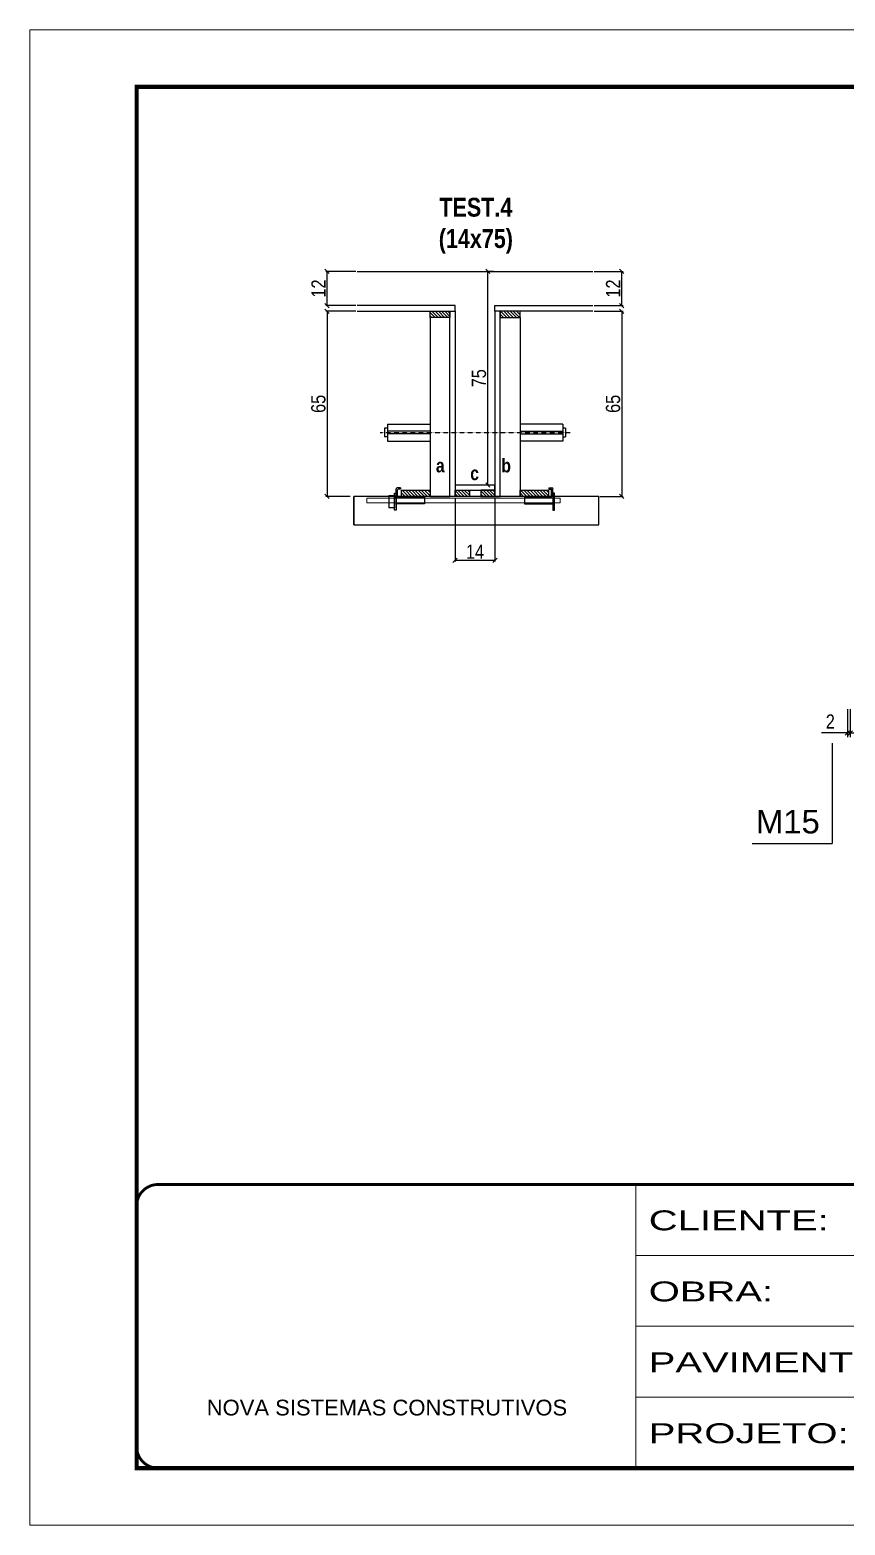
# Model space of a CAD drawing. Extents: x 3330 to 22105, y 1197 to 30204.
# Drawn here: x 4928 to 5501, y 24169 to 25219 of the extents above; entities that cross this region are included whole.
import ezdxf

# ---------------------------------------------------------------- set-up
doc = ezdxf.new("R2010")
doc.units = 0
for name, pattern in [('CONTINUO', [0]), ('DASHED', [0.75, 0.5, -0.25]), ('HIDDEN', [0.375, 0.25, -0.125])]:
    doc.linetypes.add(name, pattern=pattern)
for name, color, linetype in [('barrote', 251, 'Continuous'), ('COTA', 241, 'Continuous'), ('detalhes', 4, 'Continuous'), ('NOMENCLATURA', 7, 'Continuous'), ('Painéis', 200, 'Continuous'), ('presilha', 1, 'Continuous'), ('SARR_2.2x10', 60, 'Continuous'), ('SARR_2.2x7', 40, 'Continuous'), ('SARR_3.5x7', 81, 'Continuous'), ('TENSOR', 3, 'Continuous')]:
    doc.layers.add(name, color=color, linetype=linetype)
for name, color, linetype, lineweight in [('CONCRETO', 251, 'Continuous', 25), ('Folhas', 255, 'Continuous', 9), ('SARRAFO DE PRESSAO', 251, 'DASHED', 9), ('SCO-___-LAJ', 2, 'Continuous', 0)]:
    doc.layers.add(name, color=color, linetype=linetype, lineweight=lineweight)
doc.styles.add('ARIAL', font='arial.ttf')
doc.styles.add('COTA TECNICA', font='techl___.ttf', dxfattribs={"height": 10})
doc.styles.add('COTA TECNICA 2X', font='techl___.ttf', dxfattribs={"height": 10})
doc.styles.get("Standard").update_dxf_attribs({"font": 'arial.ttf'})
doc.styles.add('TECNICA', font='techb___.ttf', dxfattribs={"height": 10})
doc.styles.add('Tecnologia', font='')
doc.styles.get('Tecnologia').set_extended_font_data('Forgotten Futurist')
doc.dimstyles.new('PAINEL', dxfattribs={"dimtxt": 10, "dimasz": 3, "dimexe": 3, "dimexo": 3, "dimgap": 3, "dimtad": 1, "dimdec": 1, "dimzin": 12, "dimdsep": 46, "dimtxsty": 'COTA TECNICA', "dimblk1": 'OBLIQUE', "dimblk2": 'OBLIQUE', "dimsah": 1, "dimcen": 0.9, "dimclrd": 4, "dimclre": 4, "dimclrt": 240, "dimadec": 1, "dimazin": 3, "dimtfac": 1, "dimtdec": 1, "dimtmove": 0, "dimatfit": 3, "dimfxl": 1, "dimtolj": 1, "dimtzin": 12, "dimarcsym": 0})
doc.dimstyles.new('SECAO', dxfattribs={"dimscale": 0.333333, "dimtxt": 5, "dimasz": 9, "dimexe": 3, "dimexo": 3, "dimgap": 3, "dimtad": 1, "dimdec": 1, "dimlfac": 0.5, "dimzin": 12, "dimdsep": 46, "dimtxsty": 'COTA TECNICA 2X', "dimblk1": 'OBLIQUE', "dimblk2": 'OBLIQUE', "dimsah": 1, "dimcen": 0.9, "dimclrd": 4, "dimclre": 4, "dimclrt": 240, "dimadec": 1, "dimazin": 3, "dimtfac": 1, "dimtdec": 1, "dimtmove": 0, "dimatfit": 3, "dimfxl": 1, "dimtolj": 1, "dimtzin": 12, "dimarcsym": 0})

# ---------------------------------------------------------------- blocks, each defined once
blk = doc.blocks.new('9999999999')
at = {"color": 30, "linetype": 'CONTINUO'}
for p, q in [((98564.6, 34230.2), (98564.6, 34429.4)), ((98564.6, 34379.6), (99584, 34379.6)), ((98564.6, 34329.8), (99488, 34329.8)), ((98564.6, 34280), (99488, 34280))]:
    blk.add_line(p, q, dxfattribs=at)
at = {"color": 30, "linetype": 'CONTINUO', "const_width": 2}
blk.add_lwpolyline([(99584, 34230.2), (99584, 34414.4, 0.414214), (99569, 34429.4), (98229, 34429.4, 0.414214), (98214, 34414.4), (98214, 34245.2, 0.414214), (98229, 34230.2), (99584, 34230.2)], format="xyb", dxfattribs=at)
at = {"layer": 'Folhas'}
blk.add_lwpolyline([(98139, 34190.2), (99624, 34190.2), (99624, 35240.2), (98139, 35240.2)], close=True, dxfattribs=at)
at = {"layer": 'Folhas', "color": 30, "const_width": 3}
blk.add_lwpolyline([(98214, 34230.2), (99584, 34230.2), (99584, 35200.2), (98214, 35200.2)], close=True, dxfattribs=at)
at = {"color": 7, "linetype": 'Continuous', "ltscale": 5, "style": 'ARIAL'}
blk.add_text('NOVA SISTEMAS CONSTRUTIVOS', height=11.059, dxfattribs=at).set_placement((98263.2, 34267.2))
at = {"layer": 'Folhas', "color": 7, "style": 'Tecnologia', "width": 1.5}
for s, p in [('CLIENTE:', (98573.7, 34397.2)), ('OBRA:', (98573.7, 34347.3)), ('PAVIMENTO:', (98573.7, 34297.5)), ('PROJETO:', (98573.7, 34247.7))]:
    blk.add_text(s, height=14, dxfattribs=at).set_placement(p)
blk = doc.blocks.new('PRESILHA METÁLICA 1')
at = {"layer": 'presilha'}
for p, q in [((7.5, 10.6), (7.5, 19.9)), ((12, 21), (8.6, 21)), ((9, 11.6), (9, 18.9)), ((12, 19.5), (9.6, 19.5)), ((12, 21), (12, 19.5)), ((0, 13), (6, 13)), ((0, 13), (0, 0)), ((6, 0), (0, 0)), ((6, 15.5), (7.5, 15.5)), ((6, -2.5), (6, 15.5)), ((6, 13), (6, 0)), ((7.5, 15.5), (7.5, -2.5)), ((37.5, 4.1), (7.5, 4.1)), ((37.5, 11), (9.6, 11)), ((37.5, 11), (37.5, 4.1)), ((7.5, -2.5), (6, -2.5))]:
    blk.add_line(p, q, dxfattribs=at)
for centre, radius, start, end in [((8.6, 19.9), 1.14, 90, 180), ((9.6, 18.9), 0.57, 90, 180), ((9.6, 11.6), 0.57, 180, 270)]:
    blk.add_arc(centre, radius, start, end, dxfattribs=at)
blk = doc.blocks.new('PRESILHA METÁLICA 2')
at = {"layer": 'presilha'}
for p, q in [((-5.2, 23.5), (-5.2, 22)), ((-5.2, 23.5), (-1.9, 23.5)), ((-5.2, 22), (-2.8, 22)), ((-2.2, 14.1), (-2.2, 21.4)), ((0.8, 18), (-0.8, 18)), ((-0.8, 18), (-0.8, 0)), ((-0.8, 14.6), (-0.8, 22.4)), ((0.8, 0), (0.8, 18)), ((-30.8, 13.5), (-30.8, 6.6)), ((-30.8, 13.5), (-2.8, 13.5)), ((-30.8, 6.6), (-0.8, 6.6)), ((-0.8, 0), (0.8, 0))]:
    blk.add_line(p, q, dxfattribs=at)
for centre, radius, start, end in [((-2.8, 21.4), 0.57, 0, 90), ((-1.9, 22.4), 1.14, 0, 90), ((-2.8, 14.1), 0.57, 270, 0)]:
    blk.add_arc(centre, radius, start, end, dxfattribs=at)
blk = doc.blocks.new('_Oblique')
at = {"color": 0, "linetype": 'ByBlock', "lineweight": -2}
blk.add_line((-0.5, -0.5), (0.5, 0.5), dxfattribs=at)
blk = doc.blocks.new('*D3300')
at = {"layer": 'COTA', "color": 4, "lineweight": -2, "transparency": 16777216}
for p, q in [((5324.6, 25021.2), (5345, 25021.2)), ((5344, 25021.2), (5344, 24891.2)), ((5328.7, 24891.2), (5345, 24891.2))]:
    blk.add_line(p, q, dxfattribs=at)
at = {"layer": 'Defpoints', "color": 0, "transparency": 16777216}
for p in [(5323.6, 25021.2), (5327.7, 24891.2), (5344, 24891.2)]:
    blk.add_point(p, dxfattribs=at)
at = {"layer": 'COTA', "color": 4, "lineweight": -2, "transparency": 16777216, "xscale": 3, "yscale": 3, "zscale": 3}
for p, rotation in [((5344, 25021.2), 90), ((5344, 24891.2), 270)]:
    blk.add_blockref('_Oblique', p, dxfattribs=dict(at, rotation=rotation))
at = {"layer": 'COTA', "color": 240, "transparency": 16777216, "insert": (5337.9, 24956.2), "char_height": 10, "attachment_point": 5, "rotation": 90, "style": 'COTA TECNICA 2X'}
blk.add_mtext('\\A1;65', dxfattribs=at)
blk = doc.blocks.new('*D3301')
at = {"layer": 'COTA', "color": 4, "lineweight": -2, "transparency": 16777216}
for p, q in [((5324.6, 25049.2), (5345, 25049.2)), ((5344, 25025.2), (5344, 25049.2)), ((5324.6, 25025.2), (5345, 25025.2))]:
    blk.add_line(p, q, dxfattribs=at)
at = {"layer": 'Defpoints', "color": 0, "transparency": 16777216}
for p in [(5323.6, 25049.2), (5344, 25049.2), (5323.6, 25025.2)]:
    blk.add_point(p, dxfattribs=at)
at = {"layer": 'COTA', "color": 4, "lineweight": -2, "transparency": 16777216, "xscale": 3, "yscale": 3, "zscale": 3}
for p, rotation in [((5344, 25049.2), 90), ((5344, 25025.2), 270)]:
    blk.add_blockref('_Oblique', p, dxfattribs=dict(at, rotation=rotation))
at = {"layer": 'COTA', "color": 240, "transparency": 16777216, "insert": (5337.9, 25037.2), "char_height": 10, "attachment_point": 5, "rotation": 90, "style": 'COTA TECNICA 2X'}
blk.add_mtext('\\A1;12', dxfattribs=at)
blk = doc.blocks.new('*D3302')
at = {"layer": 'COTA', "color": 4, "lineweight": -2, "transparency": 16777216}
for p, q in [((5157.2, 25021.2), (5136, 25021.2)), ((5137, 25021.2), (5137, 24891.2)), ((5153.1, 24891.2), (5136, 24891.2))]:
    blk.add_line(p, q, dxfattribs=at)
at = {"layer": 'Defpoints', "color": 0, "transparency": 16777216}
for p in [(5158.2, 25021.2), (5137, 24891.2), (5154.1, 24891.2)]:
    blk.add_point(p, dxfattribs=at)
at = {"layer": 'COTA', "color": 4, "lineweight": -2, "transparency": 16777216, "xscale": 3, "yscale": 3, "zscale": 3}
for p, rotation in [((5137, 25021.2), 90), ((5137, 24891.2), 270)]:
    blk.add_blockref('_Oblique', p, dxfattribs=dict(at, rotation=rotation))
at = {"layer": 'COTA', "color": 240, "transparency": 16777216, "insert": (5130.9, 24956.2), "char_height": 10, "attachment_point": 5, "rotation": 90, "style": 'COTA TECNICA 2X'}
blk.add_mtext('\\A1;65', dxfattribs=at)
blk = doc.blocks.new('*D3303')
at = {"layer": 'COTA', "color": 4, "lineweight": -2, "transparency": 16777216}
for p, q in [((5253.9, 25049.2), (5248.9, 25049.2)), ((5249.9, 24899.2), (5249.9, 25049.2)), ((5253.9, 24899.2), (5248.9, 24899.2))]:
    blk.add_line(p, q, dxfattribs=at)
at = {"layer": 'Defpoints', "color": 0, "transparency": 16777216}
for p in [(5249.9, 25049.2), (5254.9, 25049.2), (5254.9, 24899.2)]:
    blk.add_point(p, dxfattribs=at)
at = {"layer": 'COTA', "color": 4, "lineweight": -2, "transparency": 16777216, "xscale": 3, "yscale": 3, "zscale": 3}
for p, rotation in [((5249.9, 25049.2), 90), ((5249.9, 24899.2), 270)]:
    blk.add_blockref('_Oblique', p, dxfattribs=dict(at, rotation=rotation))
at = {"layer": 'COTA', "color": 240, "transparency": 16777216, "insert": (5243.7, 24974.2), "char_height": 10, "attachment_point": 5, "rotation": 90, "style": 'COTA TECNICA 2X'}
blk.add_mtext('\\A1;75', dxfattribs=at)
blk = doc.blocks.new('*D3304')
at = {"layer": 'COTA', "color": 4, "lineweight": -2, "transparency": 16777216}
for p, q in [((5157.2, 25049.2), (5136, 25049.2)), ((5137, 25025.2), (5137, 25049.2)), ((5157.2, 25025.2), (5136, 25025.2))]:
    blk.add_line(p, q, dxfattribs=at)
at = {"layer": 'Defpoints', "color": 0, "transparency": 16777216}
for p in [(5137, 25049.2), (5158.2, 25049.2), (5158.2, 25025.2)]:
    blk.add_point(p, dxfattribs=at)
at = {"layer": 'COTA', "color": 4, "lineweight": -2, "transparency": 16777216, "xscale": 3, "yscale": 3, "zscale": 3}
for p, rotation in [((5137, 25049.2), 90), ((5137, 25025.2), 270)]:
    blk.add_blockref('_Oblique', p, dxfattribs=dict(at, rotation=rotation))
at = {"layer": 'COTA', "color": 240, "transparency": 16777216, "insert": (5131, 25037.2), "char_height": 10, "attachment_point": 5, "rotation": 90, "style": 'COTA TECNICA 2X'}
blk.add_mtext('\\A1;12', dxfattribs=at)
blk = doc.blocks.new('*D3305')
at = {"layer": 'COTA', "color": 4, "lineweight": -2, "transparency": 16777216}
for p, q in [((5226.9, 24890.2), (5226.9, 24845.4)), ((5254.9, 24890.2), (5254.9, 24845.4)), ((5226.9, 24846.4), (5254.9, 24846.4))]:
    blk.add_line(p, q, dxfattribs=at)
at = {"layer": 'Defpoints', "color": 0, "transparency": 16777216}
for p in [(5226.9, 24891.2), (5254.9, 24891.2), (5254.9, 24846.4)]:
    blk.add_point(p, dxfattribs=at)
at = {"layer": 'COTA', "color": 4, "lineweight": -2, "transparency": 16777216, "xscale": 3, "yscale": 3, "zscale": 3, "rotation": 180}
blk.add_blockref('_Oblique', (5226.9, 24846.4), dxfattribs=at)
at = {"layer": 'COTA', "color": 4, "lineweight": -2, "transparency": 16777216, "xscale": 3, "yscale": 3, "zscale": 3}
blk.add_blockref('_Oblique', (5254.9, 24846.4), dxfattribs=at)
at = {"layer": 'COTA', "color": 240, "transparency": 16777216, "insert": (5240.9, 24852.4), "char_height": 10, "attachment_point": 5, "style": 'COTA TECNICA 2X'}
blk.add_mtext('\\A1;14', dxfattribs=at)
blk = doc.blocks.new('*D3317')
at = {"layer": 'COTA', "color": 4, "linetype": 'ByBlock', "lineweight": -2, "transparency": 16777216}
for p, q in [((5502.5, 24741.8), (5502.5, 24722.1)), ((5504.5, 24741.8), (5504.5, 24722.1)), ((5502.5, 24725.1), (5484.4, 24725.1)), ((5504.5, 24725.1), (5502.5, 24725.1)), ((5504.5, 24725.1), (5507.5, 24725.1))]:
    blk.add_line(p, q, dxfattribs=at)
at = {"layer": 'Defpoints', "color": 0, "linetype": 'ByBlock', "transparency": 16777216}
for p in [(5502.5, 24744.8), (5504.5, 24744.8), (5502.5, 24725.1)]:
    blk.add_point(p, dxfattribs=at)
at = {"layer": 'COTA', "color": 4, "linetype": 'ByBlock', "lineweight": -2, "transparency": 16777216, "xscale": 3, "yscale": 3, "zscale": 3}
blk.add_blockref('_Oblique', (5502.5, 24725.1), dxfattribs=at)
at = {"layer": 'COTA', "color": 4, "linetype": 'ByBlock', "lineweight": -2, "transparency": 16777216, "xscale": 3, "yscale": 3, "zscale": 3, "rotation": 180}
blk.add_blockref('_Oblique', (5504.5, 24725.1), dxfattribs=at)
at = {"layer": 'COTA', "color": 240, "linetype": 'ByBlock', "transparency": 16777216, "insert": (5490.5, 24733.1), "char_height": 10, "attachment_point": 5, "style": 'COTA TECNICA'}
blk.add_mtext('\\A1;2', dxfattribs=at)

msp = doc.modelspace()

# ---------------------------------------------------------------- hatches: boundary and pattern name
at = {"layer": 'SARR_2.2x10'}
h = msp.add_hatch(dxfattribs=at)
h.set_pattern_fill('ANSI31', color=256, scale=0.5, angle=90)
h.set_pattern_definition([(135, (38382.8698, -98620.9677), (-1.122532015, -1.122532015), [])])
h.paths.add_polyline_path([(5189.33, 24895.6), (5189.33, 24891.2), (5209.33, 24891.2), (5209.33, 24895.6)])
h = msp.add_hatch(dxfattribs=at)
h.set_pattern_fill('ANSI31', color=256, scale=0.5, angle=90)
h.set_pattern_definition([(135, (38466.0698, -98620.9677), (-1.122532015, -1.122532015), [])])
h.paths.add_polyline_path([(5272.53, 24895.6), (5272.53, 24891.2), (5292.53, 24891.2), (5292.53, 24895.6)])
at = {"layer": 'SARR_2.2x7'}
h = msp.add_hatch(dxfattribs=at)
h.set_pattern_fill('ANSI31', color=256, scale=0.5, angle=90)
h.set_pattern_definition([(135, (38376.8698, -98495.3677), (-1.122532015, -1.122532015), [])])
h.paths.add_polyline_path([(5223.33, 25021.2), (5223.33, 25016.8), (5209.33, 25016.8), (5209.33, 25021.2)])
h = msp.add_hatch(dxfattribs=at)
h.set_pattern_fill('ANSI31', color=256, scale=0.5, angle=90)
h.set_pattern_definition([(135, (38386.8698, -98495.3677), (-1.122532015, -1.122532015), [])])
h.paths.add_polyline_path([(5258.53, 25021.2), (5258.53, 25016.8), (5272.53, 25016.8), (5272.53, 25021.2)])
h = msp.add_hatch(dxfattribs=at)
h.set_pattern_fill('ANSI31', color=256, scale=0.5, angle=90)
h.set_pattern_definition([(135, (38462.4698, -98620.9677), (-1.122532015, -1.122532015), [])])
h.paths.add_polyline_path([(5236.93, 24891.2), (5236.93, 24895.6), (5226.93, 24895.6), (5226.93, 24891.2)])
h = msp.add_hatch(dxfattribs=at)
h.set_pattern_fill('ANSI31', color=256, scale=0.5, angle=90)
h.set_pattern_definition([(135, (38390.4698, -98620.9677), (-1.122532015, -1.122532015), [])])
h.paths.add_polyline_path([(5244.93, 24891.2), (5244.93, 24895.6), (5254.93, 24895.6), (5254.93, 24891.2)])

# ---------------------------------------------------------------- linework, layer by layer
at = {"ltscale": 3}
for p, q in [((5177.33, 24939.05), (5177.33, 24933.05)), ((5179.33, 24939.05), (5177.33, 24939.05)), ((5179.33, 24942.05), (5179.33, 24930.05)), ((5179.33, 24942.05), (5209.33, 24942.05)), ((5302.53, 24942.05), (5272.53, 24942.05)), ((5302.53, 24942.05), (5302.53, 24930.05)), ((5304.53, 24939.05), (5302.53, 24939.05)), ((5304.53, 24939.05), (5304.53, 24933.05)), ((5179.33, 24933.05), (5177.33, 24933.05)), ((5209.33, 24937.05), (5179.33, 24937.05)), ((5209.33, 24935.05), (5179.33, 24935.05)), ((5179.33, 24930.05), (5209.33, 24930.05)), ((5272.53, 24937.05), (5302.53, 24937.05)), ((5272.53, 24935.05), (5302.53, 24935.05)), ((5302.53, 24930.05), (5272.53, 24930.05)), ((5302.53, 24933.05), (5304.53, 24933.05))]:
    msp.add_line(p, q, dxfattribs=at)
at = {"layer": 'barrote'}
msp.add_lwpolyline([(5155.88, 24871.2), (5327.79, 24871.2), (5327.79, 24891.2), (5155.88, 24891.2)], close=True, dxfattribs=at)
at = {"layer": 'CONCRETO', "linetype": 'Continuous'}
msp.add_line((5158.23, 25049.2), (5323.63, 25049.2), dxfattribs=at)
at = {"layer": 'detalhes', "color": 250}
msp.add_line((5155.88, 24871.2), (5155.88, 24891.2), dxfattribs=at)
at = {"layer": 'NOMENCLATURA', "linetype": 'Continuous'}
for p in [(5491.69, 24717.91), (5435.7, 24647.36)]:
    msp.add_line(p, (5491.69, 24647.36), dxfattribs=at)
at = {"layer": 'Painéis', "linetype": 'Continuous', "elevation": 0}
for points in [[(5158.23, 25021.2), (5226.93, 25021.2), (5226.93, 25025.2), (5158.23, 25025.2)], [(5323.63, 25021.2), (5254.93, 25021.2), (5254.93, 25025.2), (5323.63, 25025.2)]]:
    msp.add_lwpolyline(points, dxfattribs=at)
at = {"layer": 'Painéis', "linetype": 'Continuous'}
for points in [[(5223.33, 24891.2), (5223.33, 25021.2), (5226.93, 25021.2), (5226.93, 24891.2)], [(5258.53, 24891.2), (5258.53, 25021.2), (5254.93, 25021.2), (5254.93, 24891.2)], [(5254.93, 24899.2), (5226.93, 24899.2), (5226.93, 24895.6), (5254.93, 24895.6)]]:
    msp.add_lwpolyline(points, close=True, dxfattribs=at)
at = {"layer": 'SARR_2.2x10'}
for points in [[(5189.33, 24895.6), (5209.33, 24895.6), (5209.33, 24891.2), (5189.33, 24891.2)], [(5272.53, 24895.6), (5292.53, 24895.6), (5292.53, 24891.2), (5272.53, 24891.2)]]:
    msp.add_lwpolyline(points, close=True, dxfattribs=at)
at = {"layer": 'SARR_2.2x7', "elevation": 0}
for points in [[(5209.33, 25021.2), (5223.33, 25021.2), (5223.33, 25016.8), (5209.33, 25016.8)], [(5272.53, 25021.2), (5258.53, 25021.2), (5258.53, 25016.8), (5272.53, 25016.8)]]:
    msp.add_lwpolyline(points, close=True, dxfattribs=at)
at = {"layer": 'SARR_2.2x7'}
for points in [[(5226.93, 24895.6), (5236.93, 24895.6), (5236.93, 24891.2), (5226.93, 24891.2)], [(5254.93, 24895.6), (5244.93, 24895.6), (5244.93, 24891.2), (5254.93, 24891.2)]]:
    msp.add_lwpolyline(points, close=True, dxfattribs=at)
at = {"layer": 'SARR_3.5x7'}
for points in [[(5223.33, 25016.8), (5209.33, 25016.8), (5209.33, 24891.2), (5223.33, 24891.2)], [(5258.53, 25016.8), (5272.53, 25016.8), (5272.53, 24891.2), (5258.53, 24891.2)]]:
    msp.add_lwpolyline(points, close=True, dxfattribs=at)
at = {"layer": 'SCO-___-LAJ', "color": 1}
msp.add_lwpolyline([(5164.88, 24889.87), (5300.64, 24889.87), (5300.64, 24886.67), (5164.88, 24886.67)], close=True, dxfattribs=at)
at = {"layer": 'TENSOR', "linetype": 'HIDDEN', "ltscale": 0.5}
msp.add_line((5174.33, 24936.05), (5307.83, 24936.05), dxfattribs=at)

# ---------------------------------------------------------------- block references
at = {"layer": 'presilha', "xscale": 0.6666666666666666, "yscale": 0.6666666666666666, "zscale": 0.6666666666666666}
for name, p in [('PRESILHA METÁLICA 1', (5180.46, 24883.24)), ('PRESILHA METÁLICA 2', (5296.21, 24881.57))]:
    msp.add_blockref(name, p, dxfattribs=at)
at = {"layer": 'SARRAFO DE PRESSAO', "color": 6, "linetype": 'ByBlock'}
msp.add_blockref('9999999999', (-93210.75, -10021.38), dxfattribs=at)

# ---------------------------------------------------------------- texts
at = {"layer": 'detalhes', "style": 'TECNICA'}
for s, p in [('b', (5259.43, 24908.09)), ('a', (5213.46, 24908.1)), ('c', (5237.56, 24902.67))]:
    msp.add_text(s, height=9.6, dxfattribs=at).set_placement(p)
at = {"layer": 'NOMENCLATURA', "linetype": 'Continuous'}
msp.add_text('M15', height=16.5, dxfattribs=at).set_placement((5438.28, 24654.56))
at = {"layer": 'NOMENCLATURA', "insert": (5241.49, 25100.9), "char_height": 13.2, "attachment_point": 2, "style": 'TECNICA'}
msp.add_mtext_dynamic_manual_height_columns('TEST.4\\P(14x75)', width=300.2766, gutter_width=1, heights=[0], dxfattribs=at)

# ---------------------------------------------------------------- dimensions: what is measured, and where the dimension line sits
at = {"layer": 'COTA'}
for base, p1, p2, picture, middle in [((5137.01, 25049.2), (5158.23, 25025.2), (5158.23, 25049.2), '*D3304', (5130.95, 25037.2)), ((5249.86, 25049.2), (5254.93, 24899.2), (5254.93, 25049.2), '*D3303', (5243.75, 24974.2)), ((5343.98, 25049.2), (5323.63, 25025.2), (5323.63, 25049.2), '*D3301', (5337.92, 25037.2)), ((5137.01, 24891.2, 0), (5158.23, 25021.2), (5154.12, 24891.2, 0), '*D3302', (5130.9, 24956.2, 0)), ((5343.98, 24891.2, 0), (5323.63, 25021.2), (5327.74, 24891.2, 0), '*D3300', (5337.87, 24956.2, 0))]:
    dim = msp.add_linear_dim(base=base, p1=p1, p2=p2, angle=90, dimstyle='SECAO', dxfattribs=at)
    dim.commit()
    dim.dimension.update_dxf_attribs({"geometry": picture, "text_midpoint": middle})
dim = msp.add_linear_dim(base=(5254.93, 24846.38), p1=(5226.93, 24891.2), p2=(5254.93, 24891.2), dimstyle='SECAO', dxfattribs=at)
dim.commit()
dim.dimension.update_dxf_attribs({"geometry": '*D3305', "text_midpoint": (5240.93, 24852.45)})
at = {"layer": 'COTA', "linetype": 'ByBlock'}
dim = msp.add_linear_dim(base=(5502.51, 24725.14), p1=(5504.51, 24744.82), p2=(5502.51, 24744.82), angle=180, dimstyle='PAINEL', dxfattribs=at)
dim.commit()
dim.dimension.update_dxf_attribs({"geometry": '*D3317', "text_midpoint": (5490.46, 24733.14)})

doc.saveas('drawing.dxf')
